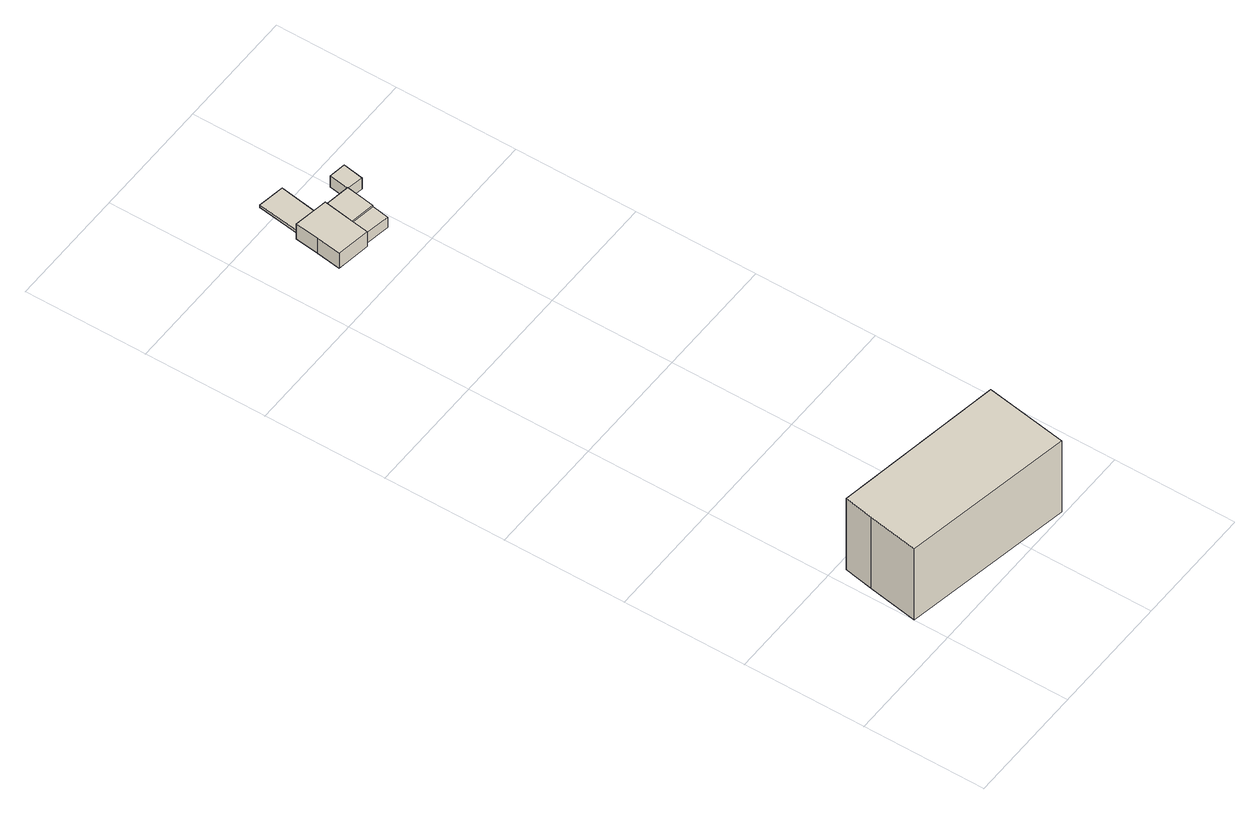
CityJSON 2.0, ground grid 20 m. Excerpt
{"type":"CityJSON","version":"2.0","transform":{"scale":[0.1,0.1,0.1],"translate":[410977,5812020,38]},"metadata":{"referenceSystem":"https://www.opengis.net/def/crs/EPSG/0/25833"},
"CityObjects":{
"building1":{"type":"Building","attributes":{"Gemeindeschluessel":"11000009","BezugspunktDach":"2200","function":"31001_2522","measuredHeight":15.43,"storeysAboveGround":3},"address":[{"country":"Germany","locality":"Berlin","thoroughfareNumber":"3 (3)","thoroughfareName":"Ingeborg-Hunzinger-Straße"}],"geometry":[{"type":"Solid","lod":"1","boundaries":[[[[0,1,2,3,4]],[[5,6,7,8,9]],[[5,9,4,3]],[[6,5,3,2]],[[7,6,2,1]],[[8,7,1,0]],[[9,8,0,4]]]]}]},
"building2":{"type":"Building","attributes":{"Gemeindeschluessel":"11000009","function":"31001_2000"},"address":[{"country":"Germany","locality":"Berlin","thoroughfareNumber":"3 (1)","thoroughfareName":"Alter Fischerweg"}],"children":["building2-1","building2-2","building2-3"]},
"building2-1":{"type":"BuildingPart","attributes":{"BezugspunktDach":"2200","measuredHeight":3.62,"storeysAboveGround":1},"parents":["building2"],"geometry":[{"type":"MultiSurface","lod":"1","boundaries":[[[10,11,12,13,14,15,16,17,18,19]],[[20,21,22,23,24,25,26,27,28,29]],[[20,29,19,18]],[[21,20,18,17]],[[22,21,17,16]],[[30,31,22,16,15]],[[24,23,15,14]],[[32,33,14,13]],[[26,25,13,12],[34,32,25,26]],[[27,26,12,11]],[[28,27,11,10]],[[29,28,10,19]],[[23,22,31,30]],[[25,24,33,32]],[[32,34,26,25]]]}]},
"building2-2":{"type":"BuildingPart","attributes":{"BezugspunktDach":"2200","measuredHeight":2.44,"storeysAboveGround":1},"parents":["building2"],"geometry":[{"type":"MultiSurface","lod":"1","boundaries":[[[35,36,33,34]],[[24,37,38,26]],[[26,25,24]],[[37,24,33,36]],[[38,37,36,35]],[[26,38,35,34]],[[24,25,32,33]],[[34,32,25,26]]]}]},
"building2-3":{"type":"BuildingPart","attributes":{"BezugspunktDach":"2200","measuredHeight":0.519,"storeysAboveGround":1},"parents":["building2"],"geometry":[{"type":"Solid","lod":"1","boundaries":[[[[30,39,40,31]],[[41,42,23,22]],[[41,22,31,40]],[[42,41,40,39]],[[23,42,39,30]],[[22,23,30,31]]]]}]},
"building3":{"type":"Building","attributes":{"Gemeindeschluessel":"11000009","BezugspunktDach":"2200","function":"51009_1610","measuredHeight":2.13,"storeysAboveGround":0},"address":[{"country":"Germany","locality":"Berlin"}],"geometry":[{"type":"Solid","lod":"1","boundaries":[[[[43,44,45,46]],[[47,48,49,50]],[[47,50,46,45]],[[48,47,45,44]],[[49,48,44,43]],[[50,49,43,46]]]]}]},
"building4":{"type":"Building","attributes":{"Gemeindeschluessel":"11000009","BezugspunktDach":"2200","function":"31001_2000","measuredHeight":2.16,"storeysAboveGround":1},"address":[{"country":"Germany","locality":"Berlin","thoroughfareNumber":"3 (2)","thoroughfareName":"Alter Fischerweg"}],"geometry":[{"type":"Solid","lod":"1","boundaries":[[[[51,52,53,54]],[[55,56,57,37]],[[55,37,54,53]],[[56,55,53,52]],[[57,56,52,51]],[[37,57,51,54]]]]}]}
},
"vertices":[
[280,5,145],[302,139,145],[24,186,145],[15,138,145],[1,56,145],[15,138,0],[24,186,0],[302,139,0],[280,5,0],[1,56,0],
[134,1062,34],[135,1066,34],[139,1094,34],[140,1102,34],[146,1141,34],[140,1142,34],[98,1149,34],[90,1150,34],[85,1111,34],[79,1071,34],[85,1111,4],[90,1150,4],[98,1149,4],[140,1142,4],[146,1141,4],[140,1102,4],[139,1094,4],[135,1066,4],[134,1062,4],[79,1071,4],[140,1142,9],[98,1149,9],[140,1102,28],[146,1141,28],[139,1094,28],
[183,1087,28],[190,1134,28],[190,1134,4],[183,1087,4],
[152,1217,9],[109,1224,9],[109,1224,4],[152,1217,4],
[178,1059,26],[183,1087,26],[139,1094,26],[135,1066,26],[139,1094,5],[183,1087,5],[178,1059,5],[135,1066,5],
[217,1129,26],[223,1163,26],[195,1167,26],[190,1134,26],[195,1167,4],[223,1163,4],[217,1129,4]
]}
